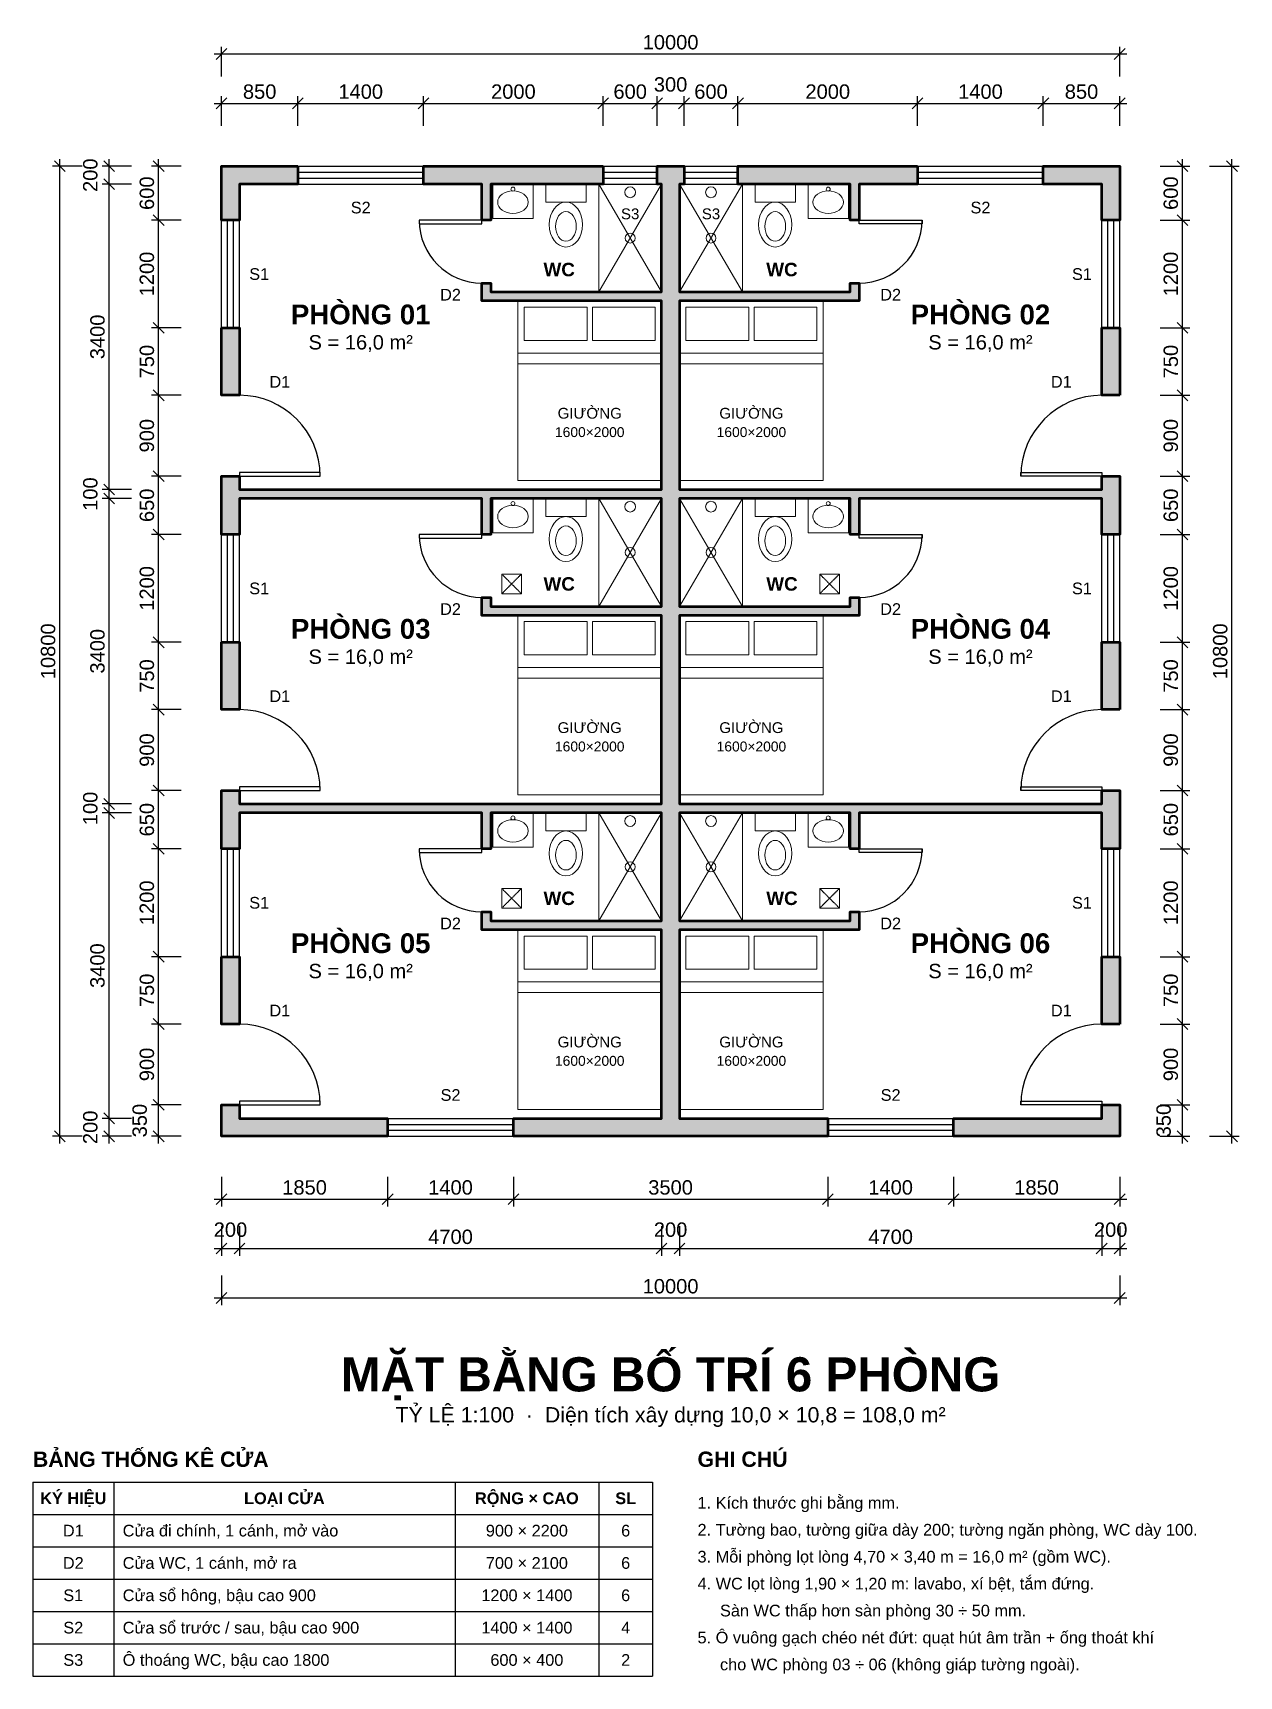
# Model space of a CAD drawing. Header units: millimetres. Extents: x -2100 to 11330, y -6010 to 12285.
import ezdxf
from ezdxf.enums import TextEntityAlignment as Align

# ---------------------------------------------------------------- set-up
doc = ezdxf.new("R2010")
doc.units = ezdxf.units.MM
doc.header["$LTSCALE"] = 10
doc.linetypes.add('DASHED', pattern=[1.524, 1.27, -0.254])
for name, color, linetype, lineweight in [('CHU', 7, 'Continuous', 18), ('CUA_DI', 2, 'Continuous', 25), ('CUA_SO', 4, 'Continuous', 25), ('KHUNG', 7, 'Continuous', 25), ('KICH_THUOC', 3, 'Continuous', 13), ('NOI_THAT', 8, 'Continuous', 18), ('THIET_BI_VS', 5, 'Continuous', 18), ('TUONG', 7, 'Continuous', 50)]:
    doc.layers.add(name, color=color, linetype=linetype, lineweight=lineweight)
doc.styles.add('VN_ARIAL', font='arial.ttf')
doc.styles.add('VN_ARIAL_B', font='arialbd.ttf')
doc.dimstyles.new('TL100', dxfattribs={"dimtxt": 160, "dimasz": 2.5, "dimexe": 80, "dimexo": 50, "dimgap": 50, "dimtad": 1, "dimdec": 0, "dimtxsty": 'VN_ARIAL', "dimtsz": 60, "dimcen": 2.5, "dimdle": 80, "dimazin": 3, "dimtfac": 1, "dimtmove": 0, "dimatfit": 3})

msp = doc.modelspace()

# ---------------------------------------------------------------- hatches: boundary and pattern name
at = {"layer": 'TUONG'}
h = msp.add_hatch(color=8, dxfattribs=at)
h.paths.add_polyline_path([(850, 10800), (850, 10600), (200, 10600), (200, 10200), (0, 10200), (0, 10600), (0, 10800), (200, 10800)])
h.paths.add_polyline_path([(4250, 10800), (4250, 10600), (3000, 10600), (3000, 10200), (2900, 10200), (2900, 10600), (2250, 10600), (2250, 10800)])
h.paths.add_polyline_path([(4900, 10800), (5100, 10800), (5150, 10800), (5150, 10600), (5100, 10600), (5100, 9400), (7000, 9400), (7000, 9500), (7100, 9500), (7100, 9400), (7100, 9300), (7000, 9300), (5100, 9300), (5100, 7200), (9800, 7200), (9800, 7350), (10000, 7350), (10000, 7200), (10000, 7100), (10000, 6700), (9800, 6700), (9800, 7100), (7100, 7100), (7100, 6700), (7000, 6700), (7000, 7100), (5100, 7100), (5100, 5900), (7000, 5900), (7000, 6000), (7100, 6000), (7100, 5900), (7100, 5800), (7000, 5800), (5100, 5800), (5100, 3700), (9800, 3700), (9800, 3850), (10000, 3850), (10000, 3700), (10000, 3600), (10000, 3200), (9800, 3200), (9800, 3600), (7100, 3600), (7100, 3200), (7000, 3200), (7000, 3600), (5100, 3600), (5100, 2400), (7000, 2400), (7000, 2500), (7100, 2500), (7100, 2400), (7100, 2300), (7000, 2300), (5100, 2300), (5100, 200), (6750, 200), (6750, 0), (5100, 0), (4900, 0), (3250, 0), (3250, 200), (4900, 200), (4900, 2300), (3000, 2300), (2900, 2300), (2900, 2400), (2900, 2500), (3000, 2500), (3000, 2400), (4900, 2400), (4900, 3600), (3000, 3600), (3000, 3200), (2900, 3200), (2900, 3600), (200, 3600), (200, 3200), (0, 3200), (0, 3600), (0, 3700), (0, 3850), (200, 3850), (200, 3700), (4900, 3700), (4900, 5800), (3000, 5800), (2900, 5800), (2900, 5900), (2900, 6000), (3000, 6000), (3000, 5900), (4900, 5900), (4900, 7100), (3000, 7100), (3000, 6700), (2900, 6700), (2900, 7100), (200, 7100), (200, 6700), (0, 6700), (0, 7100), (0, 7200), (0, 7350), (200, 7350), (200, 7200), (4900, 7200), (4900, 9300), (3000, 9300), (2900, 9300), (2900, 9400), (2900, 9500), (3000, 9500), (3000, 9400), (4900, 9400), (4900, 10600), (4850, 10600), (4850, 10800)])
h.paths.add_polyline_path([(7750, 10800), (7750, 10600), (7100, 10600), (7100, 10200), (7000, 10200), (7000, 10600), (5750, 10600), (5750, 10800)])
h.paths.add_polyline_path([(9800, 10800), (10000, 10800), (10000, 10600), (10000, 10200), (9800, 10200), (9800, 10600), (9150, 10600), (9150, 10800)])
h.paths.add_polyline_path([(10000, 8250), (9800, 8250), (9800, 9000), (10000, 9000)])
h.paths.add_polyline_path([(10000, 4750), (9800, 4750), (9800, 5500), (10000, 5500)])
h.paths.add_polyline_path([(10000, 1250), (9800, 1250), (9800, 2000), (10000, 2000)])
h.paths.add_polyline_path([(10000, 200), (10000, 0), (9800, 0), (8150, 0), (8150, 200), (9800, 200), (9800, 350), (10000, 350)])
h.paths.add_polyline_path([(200, 0), (0, 0), (0, 200), (0, 350), (200, 350), (200, 200), (1850, 200), (1850, 0)])
h.paths.add_polyline_path([(0, 2000), (200, 2000), (200, 1250), (0, 1250)])
h.paths.add_polyline_path([(0, 5500), (200, 5500), (200, 4750), (0, 4750)])
h.paths.add_polyline_path([(0, 9000), (200, 9000), (200, 8250), (0, 8250)])

# ---------------------------------------------------------------- linework, layer by layer
at = {"layer": 'CUA_DI'}
for points in [[(2900, 10200), (2200, 10200), (2200, 10160), (2900, 10160)], [(7100, 10200), (7800, 10200), (7800, 10160), (7100, 10160)], [(200, 7350), (1100, 7350), (1100, 7390), (200, 7390)], [(9800, 7350), (8900, 7350), (8900, 7390), (9800, 7390)], [(2900, 6700), (2200, 6700), (2200, 6660), (2900, 6660)], [(7100, 6700), (7800, 6700), (7800, 6660), (7100, 6660)], [(200, 3850), (1100, 3850), (1100, 3890), (200, 3890)], [(9800, 3850), (8900, 3850), (8900, 3890), (9800, 3890)], [(2900, 3200), (2200, 3200), (2200, 3160), (2900, 3160)], [(7100, 3200), (7800, 3200), (7800, 3160), (7100, 3160)], [(200, 350), (1100, 350), (1100, 390), (200, 390)], [(9800, 350), (8900, 350), (8900, 390), (9800, 390)]]:
    msp.add_lwpolyline(points, close=True, dxfattribs=at)
for centre, radius, start, end in [((2900, 10200), 700, 180, -90), ((7100, 10200), 700, -90, 0), ((200, 7350), 900, 0, 90), ((9800, 7350), 900, 90, 180), ((2900, 6700), 700, 180, -90), ((7100, 6700), 700, -90, 0), ((200, 3850), 900, 0, 90), ((9800, 3850), 900, 90, 180), ((2900, 3200), 700, 180, -90), ((7100, 3200), 700, -90, 0), ((200, 350), 900, 0, 90), ((9800, 350), 900, 90, 180)]:
    msp.add_arc(centre, radius, start, end, dxfattribs=at)
at = {"layer": 'CUA_SO'}
for points in [[(850, 10800), (2250, 10800)], [(4250, 10800), (4850, 10800)], [(5150, 10800), (5750, 10800)], [(7750, 10800), (9150, 10800)], [(850, 10733.3), (2250, 10733.3)], [(850, 10666.7), (2250, 10666.7)], [(4250, 10733.3), (4850, 10733.3)], [(4250, 10666.7), (4850, 10666.7)], [(5150, 10733.3), (5750, 10733.3)], [(5150, 10666.7), (5750, 10666.7)], [(7750, 10733.3), (9150, 10733.3)], [(7750, 10666.7), (9150, 10666.7)], [(850, 10600), (2250, 10600)], [(4250, 10600), (4850, 10600)], [(5150, 10600), (5750, 10600)], [(7750, 10600), (9150, 10600)], [(0, 9000), (0, 10200)], [(66.7, 9000), (66.7, 10200)], [(133.3, 9000), (133.3, 10200)], [(200, 9000), (200, 10200)], [(9800, 9000), (9800, 10200)], [(9866.7, 9000), (9866.7, 10200)], [(9933.3, 9000), (9933.3, 10200)], [(10000, 9000), (10000, 10200)], [(0, 5500), (0, 6700)], [(66.7, 5500), (66.7, 6700)], [(133.3, 5500), (133.3, 6700)], [(200, 5500), (200, 6700)], [(9800, 5500), (9800, 6700)], [(9866.7, 5500), (9866.7, 6700)], [(9933.3, 5500), (9933.3, 6700)], [(10000, 5500), (10000, 6700)], [(0, 2000), (0, 3200)], [(66.7, 2000), (66.7, 3200)], [(133.3, 2000), (133.3, 3200)], [(200, 2000), (200, 3200)], [(9800, 2000), (9800, 3200)], [(9866.7, 2000), (9866.7, 3200)], [(9933.3, 2000), (9933.3, 3200)], [(10000, 2000), (10000, 3200)], [(1850, 200), (3250, 200)], [(6750, 200), (8150, 200)], [(1850, 133.3), (3250, 133.3)], [(1850, 66.7), (3250, 66.7)], [(1850, 0), (3250, 0)], [(6750, 133.3), (8150, 133.3)], [(6750, 66.7), (8150, 66.7)], [(6750, 0), (8150, 0)]]:
    msp.add_lwpolyline(points, dxfattribs=at)
at = {"layer": 'KHUNG'}
for points in [[(-2100, -3850), (4800, -3850)], [(-2100, -3850), (-2100, -6010)], [(-1200, -3850), (-1200, -6010)], [(2600, -3850), (2600, -6010)], [(4200, -3850), (4200, -6010)], [(4800, -3850), (4800, -6010)], [(-2100, -4210), (4800, -4210)], [(-2100, -4570), (4800, -4570)], [(-2100, -4930), (4800, -4930)], [(-2100, -5290), (4800, -5290)], [(-2100, -5650), (4800, -5650)], [(-2100, -6010), (4800, -6010)]]:
    msp.add_lwpolyline(points, dxfattribs=at)
at = {"layer": 'NOI_THAT'}
for points in [[(3300, 7300), (4900, 7300), (4900, 9300), (3300, 9300)], [(3370, 8860), (4070, 8860), (4070, 9230), (3370, 9230)], [(4130, 8860), (4830, 8860), (4830, 9230), (4130, 9230)], [(5100, 7300), (6700, 7300), (6700, 9300), (5100, 9300)], [(5170, 8860), (5870, 8860), (5870, 9230), (5170, 9230)], [(5930, 8860), (6630, 8860), (6630, 9230), (5930, 9230)], [(3300, 3800), (4900, 3800), (4900, 5800), (3300, 5800)], [(3370, 5360), (4070, 5360), (4070, 5730), (3370, 5730)], [(4130, 5360), (4830, 5360), (4830, 5730), (4130, 5730)], [(5100, 3800), (6700, 3800), (6700, 5800), (5100, 5800)], [(5170, 5360), (5870, 5360), (5870, 5730), (5170, 5730)], [(5930, 5360), (6630, 5360), (6630, 5730), (5930, 5730)], [(3300, 300), (4900, 300), (4900, 2300), (3300, 2300)], [(3370, 1860), (4070, 1860), (4070, 2230), (3370, 2230)], [(4130, 1860), (4830, 1860), (4830, 2230), (4130, 2230)], [(5100, 300), (6700, 300), (6700, 2300), (5100, 2300)], [(5170, 1860), (5870, 1860), (5870, 2230), (5170, 2230)], [(5930, 1860), (6630, 1860), (6630, 2230), (5930, 2230)]]:
    msp.add_lwpolyline(points, close=True, dxfattribs=at)
for points in [[(3300, 8720), (4900, 8720)], [(3300, 8600), (4900, 8600)], [(6700, 8720), (5100, 8720)], [(6700, 8600), (5100, 8600)], [(3300, 5220), (4900, 5220)], [(6700, 5220), (5100, 5220)], [(3300, 5100), (4900, 5100)], [(6700, 5100), (5100, 5100)], [(3300, 1720), (4900, 1720)], [(6700, 1720), (5100, 1720)], [(3300, 1600), (4900, 1600)], [(6700, 1600), (5100, 1600)]]:
    msp.add_lwpolyline(points, dxfattribs=at)
at = {"layer": 'THIET_BI_VS'}
for points in [[(3020, 10220), (3470, 10220), (3470, 10600), (3020, 10600)], [(3610, 10400), (4060, 10400), (4060, 10600), (3610, 10600)], [(4200, 9400), (4900, 9400), (4900, 10600), (4200, 10600)], [(5100, 9400), (5800, 9400), (5800, 10600), (5100, 10600)], [(5940, 10400), (6390, 10400), (6390, 10600), (5940, 10600)], [(6530, 10220), (6980, 10220), (6980, 10600), (6530, 10600)], [(3020, 6720), (3470, 6720), (3470, 7100), (3020, 7100)], [(3610, 6900), (4060, 6900), (4060, 7100), (3610, 7100)], [(4200, 5900), (4900, 5900), (4900, 7100), (4200, 7100)], [(5100, 5900), (5800, 5900), (5800, 7100), (5100, 7100)], [(5940, 6900), (6390, 6900), (6390, 7100), (5940, 7100)], [(6530, 6720), (6980, 6720), (6980, 7100), (6530, 7100)], [(3020, 3220), (3470, 3220), (3470, 3600), (3020, 3600)], [(3610, 3400), (4060, 3400), (4060, 3600), (3610, 3600)], [(4200, 2400), (4900, 2400), (4900, 3600), (4200, 3600)], [(5100, 2400), (5800, 2400), (5800, 3600), (5100, 3600)], [(5940, 3400), (6390, 3400), (6390, 3600), (5940, 3600)], [(6530, 3220), (6980, 3220), (6980, 3600), (6530, 3600)]]:
    msp.add_lwpolyline(points, close=True, dxfattribs=at)
for points in [[(4200, 9400), (4900, 10600)], [(4200, 10600), (4900, 9400)], [(5800, 9400), (5100, 10600)], [(5800, 10600), (5100, 9400)], [(4200, 5900), (4900, 7100)], [(4200, 7100), (4900, 5900)], [(5800, 5900), (5100, 7100)], [(5800, 7100), (5100, 5900)], [(4200, 2400), (4900, 3600)], [(4200, 3600), (4900, 2400)], [(5800, 2400), (5100, 3600)], [(5800, 3600), (5100, 2400)]]:
    msp.add_lwpolyline(points, dxfattribs=at)
at = {"layer": 'THIET_BI_VS', "linetype": 'DASHED'}
for points in [[(3120, 6040), (3340, 6040), (3340, 6260), (3120, 6260)], [(6660, 6040), (6880, 6040), (6880, 6260), (6660, 6260)], [(3120, 2540), (3340, 2540), (3340, 2760), (3120, 2760)], [(6660, 2540), (6880, 2540), (6880, 2760), (6660, 2760)]]:
    msp.add_lwpolyline(points, close=True, dxfattribs=at)
for points in [[(3120, 6040), (3340, 6260)], [(3120, 6260), (3340, 6040)], [(6880, 6040), (6660, 6260)], [(6880, 6260), (6660, 6040)], [(3120, 2540), (3340, 2760)], [(3120, 2760), (3340, 2540)], [(6880, 2540), (6660, 2760)], [(6880, 2760), (6660, 2540)]]:
    msp.add_lwpolyline(points, dxfattribs=at)
at = {"layer": 'THIET_BI_VS'}
for centre, radius in [((3245, 10545), 22), ((4550, 10510), 60), ((5450, 10510), 60), ((6755, 10545), 22), ((4550, 10000), 55), ((5450, 10000), 55), ((3245, 7045), 22), ((4550, 7010), 60), ((5450, 7010), 60), ((6755, 7045), 22), ((4550, 6500), 55), ((5450, 6500), 55), ((3245, 3545), 22), ((4550, 3510), 60), ((5450, 3510), 60), ((6755, 3545), 22), ((4550, 3000), 55), ((5450, 3000), 55)]:
    msp.add_circle(centre, radius, dxfattribs=at)
for centre, major_axis, ratio in [((3245, 10400), (170, 0), 0.7352941), ((6755, 10400), (170, 0), 0.7352941), ((3835, 10150), (0, 250), 0.74), ((3835, 10130), (0, 165), 0.6969697), ((6165, 10150), (0, 250), 0.74), ((6165, 10130), (0, 165), 0.6969697), ((3245, 6900), (170, 0), 0.7352941), ((6755, 6900), (170, 0), 0.7352941), ((3835, 6650), (0, 250), 0.74), ((3835, 6630), (0, 165), 0.6969697), ((6165, 6650), (0, 250), 0.74), ((6165, 6630), (0, 165), 0.6969697), ((3245, 3400), (170, 0), 0.7352941), ((6755, 3400), (170, 0), 0.7352941), ((3835, 3150), (0, 250), 0.74), ((3835, 3130), (0, 165), 0.6969697), ((6165, 3150), (0, 250), 0.74), ((6165, 3130), (0, 165), 0.6969697)]:
    msp.add_ellipse(centre, major_axis=major_axis, ratio=ratio, dxfattribs=at)
at = {"layer": 'TUONG'}
for points in [[(850, 10800), (850, 10600), (200, 10600), (200, 10200), (0, 10200), (0, 10600), (0, 10800), (200, 10800)], [(4900, 10800), (5100, 10800), (5150, 10800), (5150, 10600), (5100, 10600), (5100, 9400), (7000, 9400), (7000, 9500), (7100, 9500), (7100, 9400), (7100, 9300), (7000, 9300), (5100, 9300), (5100, 7200), (9800, 7200), (9800, 7350), (10000, 7350), (10000, 7200), (10000, 7100), (10000, 6700), (9800, 6700), (9800, 7100), (7100, 7100), (7100, 6700), (7000, 6700), (7000, 7100), (5100, 7100), (5100, 5900), (7000, 5900), (7000, 6000), (7100, 6000), (7100, 5900), (7100, 5800), (7000, 5800), (5100, 5800), (5100, 3700), (9800, 3700), (9800, 3850), (10000, 3850), (10000, 3700), (10000, 3600), (10000, 3200), (9800, 3200), (9800, 3600), (7100, 3600), (7100, 3200), (7000, 3200), (7000, 3600), (5100, 3600), (5100, 2400), (7000, 2400), (7000, 2500), (7100, 2500), (7100, 2400), (7100, 2300), (7000, 2300), (5100, 2300), (5100, 200), (6750, 200), (6750, 0), (5100, 0), (4900, 0), (3250, 0), (3250, 200), (4900, 200), (4900, 2300), (3000, 2300), (2900, 2300), (2900, 2400), (2900, 2500), (3000, 2500), (3000, 2400), (4900, 2400), (4900, 3600), (3000, 3600), (3000, 3200), (2900, 3200), (2900, 3600), (200, 3600), (200, 3200), (0, 3200), (0, 3600), (0, 3700), (0, 3850), (200, 3850), (200, 3700), (4900, 3700), (4900, 5800), (3000, 5800), (2900, 5800), (2900, 5900), (2900, 6000), (3000, 6000), (3000, 5900), (4900, 5900), (4900, 7100), (3000, 7100), (3000, 6700), (2900, 6700), (2900, 7100), (200, 7100), (200, 6700), (0, 6700), (0, 7100), (0, 7200), (0, 7350), (200, 7350), (200, 7200), (4900, 7200), (4900, 9300), (3000, 9300), (2900, 9300), (2900, 9400), (2900, 9500), (3000, 9500), (3000, 9400), (4900, 9400), (4900, 10600), (4850, 10600), (4850, 10800)], [(4250, 10800), (4250, 10600), (3000, 10600), (3000, 10200), (2900, 10200), (2900, 10600), (2250, 10600), (2250, 10800)], [(7750, 10800), (7750, 10600), (7100, 10600), (7100, 10200), (7000, 10200), (7000, 10600), (5750, 10600), (5750, 10800)], [(9800, 10800), (10000, 10800), (10000, 10600), (10000, 10200), (9800, 10200), (9800, 10600), (9150, 10600), (9150, 10800)], [(0, 9000), (200, 9000), (200, 8250), (0, 8250)], [(10000, 8250), (9800, 8250), (9800, 9000), (10000, 9000)], [(0, 5500), (200, 5500), (200, 4750), (0, 4750)], [(10000, 4750), (9800, 4750), (9800, 5500), (10000, 5500)], [(0, 2000), (200, 2000), (200, 1250), (0, 1250)], [(10000, 1250), (9800, 1250), (9800, 2000), (10000, 2000)], [(200, 0), (0, 0), (0, 200), (0, 350), (200, 350), (200, 200), (1850, 200), (1850, 0)], [(10000, 200), (10000, 0), (9800, 0), (8150, 0), (8150, 200), (9800, 200), (9800, 350), (10000, 350)]]:
    msp.add_lwpolyline(points, close=True, dxfattribs=at)

# ---------------------------------------------------------------- texts
at = {"layer": 'CHU'}
for s, height, style, p in [('S2', 130, 'VN_ARIAL', (1550, 10340)), ('S3', 120, 'VN_ARIAL', (4550, 10270)), ('S3', 120, 'VN_ARIAL', (5450, 10270)), ('S2', 130, 'VN_ARIAL', (8450, 10340)), ('WC', 150, 'VN_ARIAL_B', (3760, 9650)), ('WC', 150, 'VN_ARIAL_B', (6240, 9650)), ('S1', 130, 'VN_ARIAL', (420, 9600)), ('S1', 130, 'VN_ARIAL', (9580, 9600)), ('D2', 130, 'VN_ARIAL', (2550, 9370)), ('D2', 130, 'VN_ARIAL', (7450, 9370)), ('PHÒNG 01', 220, 'VN_ARIAL_B', (1550, 9150)), ('PHÒNG 02', 220, 'VN_ARIAL_B', (8450, 9150)), ('S = 16,0 m²', 160, 'VN_ARIAL', (1550, 8840)), ('S = 16,0 m²', 160, 'VN_ARIAL', (8450, 8840)), ('D1', 130, 'VN_ARIAL', (650, 8400)), ('D1', 130, 'VN_ARIAL', (9350, 8400)), ('GIƯỜNG', 120, 'VN_ARIAL', (4100, 8050)), ('GIƯỜNG', 120, 'VN_ARIAL', (5900, 8050)), ('1600×2000', 110, 'VN_ARIAL', (4100, 7840)), ('1600×2000', 110, 'VN_ARIAL', (5900, 7840)), ('WC', 150, 'VN_ARIAL_B', (3760, 6150)), ('WC', 150, 'VN_ARIAL_B', (6240, 6150)), ('S1', 130, 'VN_ARIAL', (420, 6100)), ('S1', 130, 'VN_ARIAL', (9580, 6100)), ('D2', 130, 'VN_ARIAL', (2550, 5870)), ('D2', 130, 'VN_ARIAL', (7450, 5870)), ('PHÒNG 03', 220, 'VN_ARIAL_B', (1550, 5650)), ('PHÒNG 04', 220, 'VN_ARIAL_B', (8450, 5650)), ('S = 16,0 m²', 160, 'VN_ARIAL', (1550, 5340)), ('S = 16,0 m²', 160, 'VN_ARIAL', (8450, 5340)), ('D1', 130, 'VN_ARIAL', (650, 4900)), ('D1', 130, 'VN_ARIAL', (9350, 4900)), ('GIƯỜNG', 120, 'VN_ARIAL', (4100, 4550)), ('GIƯỜNG', 120, 'VN_ARIAL', (5900, 4550)), ('1600×2000', 110, 'VN_ARIAL', (4100, 4340)), ('1600×2000', 110, 'VN_ARIAL', (5900, 4340)), ('S1', 130, 'VN_ARIAL', (420, 2600)), ('WC', 150, 'VN_ARIAL_B', (3760, 2650)), ('WC', 150, 'VN_ARIAL_B', (6240, 2650)), ('S1', 130, 'VN_ARIAL', (9580, 2600)), ('D2', 130, 'VN_ARIAL', (2550, 2370)), ('D2', 130, 'VN_ARIAL', (7450, 2370)), ('PHÒNG 05', 220, 'VN_ARIAL_B', (1550, 2150)), ('PHÒNG 06', 220, 'VN_ARIAL_B', (8450, 2150)), ('S = 16,0 m²', 160, 'VN_ARIAL', (1550, 1840)), ('S = 16,0 m²', 160, 'VN_ARIAL', (8450, 1840)), ('D1', 130, 'VN_ARIAL', (650, 1400)), ('D1', 130, 'VN_ARIAL', (9350, 1400)), ('GIƯỜNG', 120, 'VN_ARIAL', (4100, 1050)), ('GIƯỜNG', 120, 'VN_ARIAL', (5900, 1050)), ('1600×2000', 110, 'VN_ARIAL', (4100, 840)), ('1600×2000', 110, 'VN_ARIAL', (5900, 840)), ('S2', 130, 'VN_ARIAL', (2550, 460)), ('S2', 130, 'VN_ARIAL', (7450, 460)), ('MẶT BẰNG BỐ TRÍ 6 PHÒNG', 380, 'VN_ARIAL_B', (5000, -2650)), ('TỶ LỆ 1:100  ·  Diện tích xây dựng 10,0 × 10,8 = 108,0 m²', 170, 'VN_ARIAL', (5000, -3100)), ('KÝ HIỆU', 130, 'VN_ARIAL_B', (-1650, -4030)), ('LOẠI CỬA', 130, 'VN_ARIAL_B', (700, -4030)), ('RỘNG × CAO', 130, 'VN_ARIAL_B', (3400, -4030)), ('SL', 130, 'VN_ARIAL_B', (4500, -4030)), ('D1', 130, 'VN_ARIAL', (-1650, -4390)), ('900 × 2200', 130, 'VN_ARIAL', (3400, -4390)), ('6', 130, 'VN_ARIAL', (4500, -4390)), ('D2', 130, 'VN_ARIAL', (-1650, -4750)), ('700 × 2100', 130, 'VN_ARIAL', (3400, -4750)), ('6', 130, 'VN_ARIAL', (4500, -4750)), ('S1', 130, 'VN_ARIAL', (-1650, -5110)), ('1200 × 1400', 130, 'VN_ARIAL', (3400, -5110)), ('6', 130, 'VN_ARIAL', (4500, -5110)), ('S2', 130, 'VN_ARIAL', (-1650, -5470)), ('1400 × 1400', 130, 'VN_ARIAL', (3400, -5470)), ('4', 130, 'VN_ARIAL', (4500, -5470)), ('S3', 130, 'VN_ARIAL', (-1650, -5830)), ('600 × 400', 130, 'VN_ARIAL', (3400, -5830)), ('2', 130, 'VN_ARIAL', (4500, -5830))]:
    msp.add_text(s, height=height, dxfattribs=dict(at, style=style)).set_placement(p, align=Align.MIDDLE_CENTER)
at = {"layer": 'CHU', "style": 'VN_ARIAL_B'}
for s, p in [('BẢNG THỐNG KÊ CỬA', (-2100, -3680)), ('GHI CHÚ', (5300, -3680))]:
    msp.add_text(s, height=170, dxfattribs=at).set_placement(p)
at = {"layer": 'CHU', "style": 'VN_ARIAL'}
for s, p in [('1. Kích thước ghi bằng mm.', (5300, -4080)), ('Cửa đi chính, 1 cánh, mở vào', (-1100, -4390)), ('2. Tường bao, tường giữa dày 200; tường ngăn phòng, WC dày 100.', (5300, -4380)), ('Cửa WC, 1 cánh, mở ra', (-1100, -4750)), ('3. Mỗi phòng lọt lòng 4,70 × 3,40 m = 16,0 m² (gồm WC).', (5300, -4680)), ('4. WC lọt lòng 1,90 × 1,20 m: lavabo, xí bệt, tắm đứng.', (5300, -4980)), ('Cửa sổ hông, bậu cao 900', (-1100, -5110)), ('Sàn WC thấp hơn sàn phòng 30 ÷ 50 mm.', (5550, -5280)), ('Cửa sổ trước / sau, bậu cao 900', (-1100, -5470)), ('5. Ô vuông gạch chéo nét đứt: quạt hút âm trần + ống thoát khí', (5300, -5580)), ('Ô thoáng WC, bậu cao 1800', (-1100, -5830)), ('cho WC phòng 03 ÷ 06 (không giáp tường ngoài).', (5550, -5880))]:
    msp.add_text(s, height=130, dxfattribs=at).set_placement(p, align=Align.MIDDLE_LEFT)

# ---------------------------------------------------------------- dimensions: what is measured, and where the dimension line sits
at = {"layer": 'KICH_THUOC'}
for base, p1, p2 in [((0, 12050), (0, 11750), (10000, 11750)), ((0, 11500), (0, 11200), (850, 11200)), ((850, 11500), (850, 11200), (2250, 11200)), ((2250, 11500), (2250, 11200), (4250, 11200)), ((4250, 11500), (4250, 11200), (4850, 11200)), ((4850, 11500), (4850, 11200), (5150, 11200)), ((5150, 11500), (5150, 11200), (5750, 11200)), ((5750, 11500), (5750, 11200), (7750, 11200)), ((7750, 11500), (7750, 11200), (9150, 11200)), ((9150, 11500), (9150, 11200), (10000, 11200)), ((0, -700), (0, -400), (1850, -400)), ((1850, -700), (1850, -400), (3250, -400)), ((3250, -700), (3250, -400), (6750, -400)), ((6750, -700), (6750, -400), (8150, -400)), ((8150, -700), (8150, -400), (10000, -400)), ((0, -1250), (0, -950), (200, -950)), ((200, -1250), (200, -950), (4900, -950)), ((4900, -1250), (4900, -950), (5100, -950)), ((5100, -1250), (5100, -950), (9800, -950)), ((9800, -1250), (9800, -950), (10000, -950)), ((0, -1800), (0, -1500), (10000, -1500))]:
    msp.add_linear_dim(base=base, p1=p1, p2=p2, dimstyle='TL100', dxfattribs=at).render()
for base, p1, p2 in [((-1800, 0), (-1500, 0), (-1500, 10800)), ((-1250, 10600), (-950, 10600), (-950, 10800)), ((-700, 10200), (-400, 10200), (-400, 10800)), ((10700, 10200), (10400, 10200), (10400, 10800)), ((11250, 0), (10950, 0), (10950, 10800)), ((-1250, 7200), (-950, 7200), (-950, 10600)), ((-700, 9000), (-400, 9000), (-400, 10200)), ((10700, 9000), (10400, 9000), (10400, 10200)), ((-700, 8250), (-400, 8250), (-400, 9000)), ((10700, 8250), (10400, 8250), (10400, 9000)), ((-700, 7350), (-400, 7350), (-400, 8250)), ((10700, 7350), (10400, 7350), (10400, 8250)), ((-1250, 7100), (-950, 7100), (-950, 7200)), ((-700, 6700), (-400, 6700), (-400, 7350)), ((10700, 6700), (10400, 6700), (10400, 7350)), ((-1250, 3700), (-950, 3700), (-950, 7100)), ((-700, 5500), (-400, 5500), (-400, 6700)), ((10700, 5500), (10400, 5500), (10400, 6700)), ((-700, 4750), (-400, 4750), (-400, 5500)), ((10700, 4750), (10400, 4750), (10400, 5500)), ((-700, 3850), (-400, 3850), (-400, 4750)), ((10700, 3850), (10400, 3850), (10400, 4750)), ((-700, 3200), (-400, 3200), (-400, 3850)), ((10700, 3200), (10400, 3200), (10400, 3850)), ((-1250, 3600), (-950, 3600), (-950, 3700)), ((-1250, 200), (-950, 200), (-950, 3600)), ((-700, 2000), (-400, 2000), (-400, 3200)), ((10700, 2000), (10400, 2000), (10400, 3200)), ((-700, 1250), (-400, 1250), (-400, 2000)), ((10700, 1250), (10400, 1250), (10400, 2000)), ((-700, 350), (-400, 350), (-400, 1250)), ((10700, 350), (10400, 350), (10400, 1250)), ((-700, 0), (-400, 0), (-400, 350)), ((10700, 0), (10400, 0), (10400, 350)), ((-1250, 0), (-950, 0), (-950, 200))]:
    msp.add_linear_dim(base=base, p1=p1, p2=p2, angle=90, dimstyle='TL100', dxfattribs=at).render()

doc.saveas('drawing.dxf')
